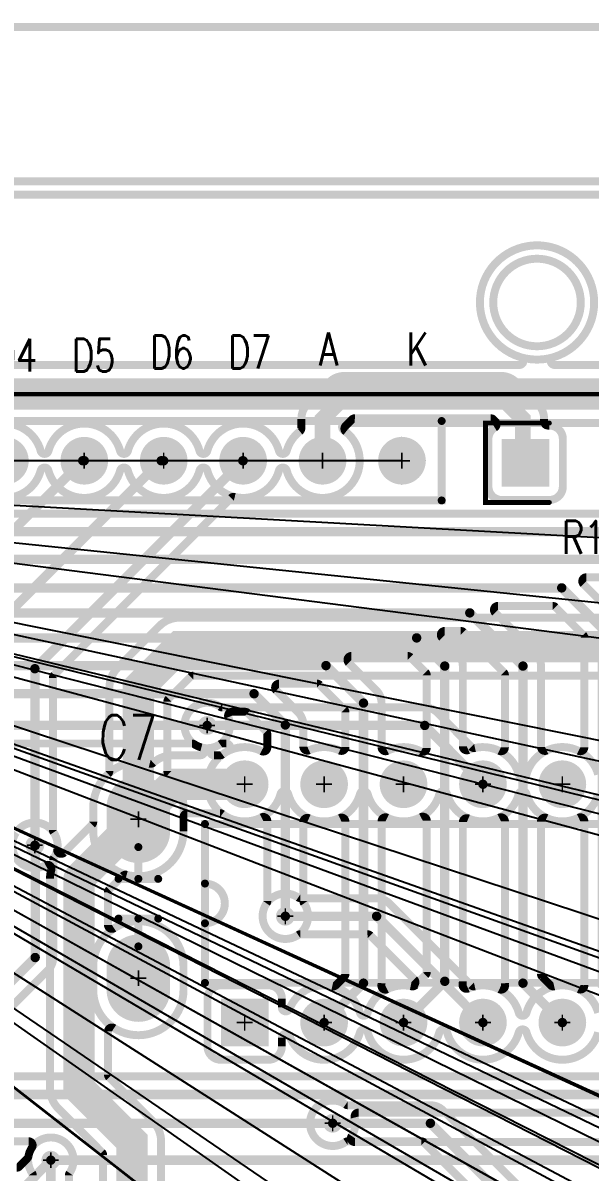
# Model space of a CAD drawing. Extents: x -6 to 155, y -5 to 91.
# Drawn here: x 59.31 to 77.44, y 54.29 to 91.06 of the extents above; entities that cross this region are included whole.
import ezdxf
from ezdxf.enums import TextEntityAlignment as Align

# ---------------------------------------------------------------- set-up
doc = ezdxf.new("R2010")
doc.units = 0
for name, pattern in [('SIG_32', [2, 1, 1]), ('SIG_33', [2, 1, 1]), ('SIG_34', [2, 1, 1]), ('SIG_35', [2, 1, 1]), ('SIG_36', [2, 1, 1]), ('SIG_37', [2, 1, 1]), ('SIG_38', [2, 1, 1]), ('SIG_39', [2, 1, 1]), ('SIG_40', [2, 1, 1]), ('SIG_46', [2, 1, 1]), ('SIG_47', [2, 1, 1]), ('SIG_48', [2, 1, 1]), ('SIG_53', [2, 1, 1]), ('SIG_55', [2, 1, 1]), ('SIG_56', [2, 1, 1]), ('SIG_57', [2, 1, 1]), ('SIG_58', [2, 1, 1])]:
    doc.linetypes.add(name, pattern=pattern)
for name, color, linetype in [('2D_LINE_02', 4, 'CONTINUOUS'), ('2D_LINE_26', 3, 'CONTINUOUS'), ('2D_LINE_27', 6, 'CONTINUOUS'), ('BOARD_CUTOUT_00', 254, 'CONTINUOUS'), ('BOARD_OUTLINE_00', 254, 'CONTINUOUS'), ('DRIL_PLTE_THRU_01', 56, 'CONTINUOUS'), ('DRIL_PLTE_THRU_02', 136, 'CONTINUOUS'), ('DRIL_SYMBOL', 254, 'CONTINUOUS'), ('LINK_00', 6, 'CONTINUOUS'), ('PADS_BOT', 4, 'CONTINUOUS'), ('PADS_INNER', 2, 'CONTINUOUS'), ('PADS_TOP', 2, 'CONTINUOUS'), ('PART_NAME_01', 254, 'CONTINUOUS'), ('PART_TOP_2DLINE_00', 3, 'CONTINUOUS'), ('PART_TOP_2DLINE_01', 3, 'CONTINUOUS'), ('POUR_OUTLINE_01', 56, 'CONTINUOUS'), ('POUR_OUTLINE_02', 136, 'CONTINUOUS'), ('POUR_PADTHERM_02', 136, 'CONTINUOUS'), ('POUR_VOID_01', 56, 'CONTINUOUS'), ('POUR_VOID_02', 136, 'CONTINUOUS'), ('TEXT_26', 3, 'CONTINUOUS'), ('TRACE_01', 2, 'CONTINUOUS'), ('TRACE_02', 4, 'CONTINUOUS'), ('VIAPTS', 2, 'CONTINUOUS')]:
    doc.layers.add(name, color=color, linetype=linetype)
doc.styles.add('W0$2', font='simplex', dxfattribs={"width": 0.75})
doc.styles.add('W0$2032', font='simplex', dxfattribs={"width": 0.75})

# ---------------------------------------------------------------- blocks, each defined once
blk = doc.blocks.new('BOARD_16')
at = {"layer": 'BOARD_CUTOUT_00', "const_width": 0.254}
blk.add_lwpolyline([(154.35, -58.475, 1), (151.55, -58.475, 1)], format="xyb", close=True, dxfattribs=at)
at = {"layer": 'BOARD_OUTLINE_00', "const_width": 0.254}
blk.add_lwpolyline([(77.2, -62.6), (87.2, -62.6), (87.2, -54.6), (201.2, -54.6), (201.2, -64.6), (210.2, -64.6), (210.2, -132.26), (201.2, -132.26), (201.2, -140.6), (87.2, -140.6), (87.2, -132.6), (77.2, -132.6)], close=True, dxfattribs=at)
blk = doc.blocks.new('DRAWING_17')
at = {"layer": '2D_LINE_02', "const_width": 0.1}
blk.add_lwpolyline([(0.545, 0), (78.475, 0), (78.475, -36.475), (0.545, -36.475)], close=True, dxfattribs=at)
at = {"layer": 'TEXT_26', "style": 'W0$2', "width": 0.75}
for s, p in [('D6', (35.35, 1.325)), ('D7', (37.85, 1.325)), ('A', (40.75, 1.425)), ('K', (43.55, 1.425)), ('D4', (30.35, 1.225)), ('D5', (32.85, 1.225))]:
    blk.add_text(s, height=1.05, dxfattribs=at).set_placement(p, align=Align.MIDDLE_LEFT)
blk = doc.blocks.new('DRAWING_39')
at = {"layer": '2D_LINE_26', "const_width": 0.1}
blk.add_lwpolyline([(-2, 0), (78.475, 0), (78.475, -36.475), (-2, -36.475)], close=True, dxfattribs=at)
blk = doc.blocks.new('DRAWING_40')
at = {"layer": '2D_LINE_27', "const_width": 0.254}
blk.add_lwpolyline([(6.5, -3.5), (151.5, -3.5), (151.5, -99.5), (6.5, -99.5)], close=True, dxfattribs=at)
blk = doc.blocks.new('POUR_OUTLINE_156')
at = {"layer": 'POUR_OUTLINE_02', "const_width": 0.254}
blk.add_lwpolyline([(106.758, 64.673), (92.841, 64.673, 0.734757), (92.768, 64.442, -1.428583), (90.943, 63.153, 0.764635), (90.697, 63.153, -0.403154), (89.282, 62.307, 0.258724), (89.164, 62.273), (83.504, 56.613, 0.198912), (83.467, 56.523), (83.467, 51.653, 0.151577), (83.489, 51.582, -0.196571), (83.606, 51.044, 0.733277), (83.821, 50.932), (84.72, 51.831, 0.198912), (84.757, 51.921), (84.757, 52.381, -0.211779), (85.231, 53.45, 0.211779), (85.273, 53.545), (85.273, 56.2, -0.198912), (85.545, 56.855), (86.865, 58.175, -0.198912), (87.52, 58.447), (112.73, 58.447, 0.668179)], format="xyb", dxfattribs=at)
blk = doc.blocks.new('POUR_VOID_154')
at = {"layer": 'POUR_VOID_02', "const_width": 0.254}
for points in [[(100.203, 36.801), (95.338, 41.666, 0.198912), (95.248, 41.703), (92.898, 41.703, 0.151577), (92.827, 41.681, -1.899747), (92.827, 42.879, 0.151577), (92.898, 42.857), (95.54, 42.857, -0.198912), (95.948, 42.688), (102.022, 36.614, 0.257031)], [(100.907, 45.188, -0.764634), (98.613, 45.188, 0.764635), (98.367, 45.188, -0.764634), (96.073, 45.188, 0.764635), (95.827, 45.188, -0.764634), (93.533, 45.188, 0.764635), (93.287, 45.188, -0.721576), (91.034, 45.063, 0.827623), (90.789, 45.017), (90.789, 44.738, -0.414214), (90.362, 44.311), (88.838, 44.311, -0.414214), (88.411, 44.738), (88.411, 46.262, -0.414214), (88.838, 46.689), (90.362, 46.689, -0.414214), (90.789, 46.262), (90.789, 45.983, 0.827623), (91.034, 45.937, -0.721576), (93.287, 45.812, 0.764635), (93.533, 45.812, -0.393334), (94.909, 46.667, 0.740503), (95.023, 46.881), (93.618, 48.286, 0.198912), (93.528, 48.323), (91.383, 48.323, 0.151577), (91.312, 48.301, -1.899747), (91.312, 49.499, 0.151577), (91.383, 49.477), (93.82, 49.477, -0.198912), (94.228, 49.308), (96.842, 46.694, 0.257031), (96.959, 46.66, -0.401311), (98.367, 45.812, 0.764635), (98.613, 45.812, -0.764634), (100.907, 45.812, 0.764635)], [(100.907, 52.808, -0.764634), (98.613, 52.808, 0.764635), (98.367, 52.808, -0.764634), (96.073, 52.808, 0.764635), (95.827, 52.808, -0.764634), (93.533, 52.808, 0.764635), (93.287, 52.808, -0.764634), (90.993, 52.808, 0.764635), (90.747, 52.808, -1.541865), (89.066, 54.183, 0.790677), (89.009, 54.423), (88.883, 54.423, 0.151577), (88.812, 54.401, -1.899747), (88.812, 55.599, 0.151577), (88.883, 55.577), (95.36, 55.577, -0.200303), (95.77, 55.406), (96.848, 54.316, 0.25703), (96.966, 54.281, -0.39976), (98.367, 53.432, 0.764635), (98.613, 53.432, -0.764634), (100.907, 53.432, 0.764635)]]:
    blk.add_lwpolyline(points, format="xyb", dxfattribs=at)
blk = doc.blocks.new('POUR_VOID_126')
at = {"layer": 'POUR_VOID_02', "const_width": 0.254}
for points in [[(115.275, 56.593), (87.957, 56.593, 0.198912), (87.867, 56.556), (87.164, 55.853, 0.198912), (87.127, 55.763), (87.127, 53.545, 0.211779), (87.169, 53.45, -0.211779), (87.643, 52.381), (87.643, 51.619, -0.493238), (85.826, 50.225, 0.268029), (85.703, 50.192), (85.264, 49.753, 0.198912), (85.227, 49.663), (85.227, 48.624, 0.592608), (85.422, 48.517, -0.592608), (87.643, 47.301), (87.643, 46.539, -0.592608), (85.422, 45.323, 0.592608), (85.227, 45.216), (85.227, 43.837, 0.198912), (85.264, 43.747), (86.655, 42.355, -0.198912), (86.927, 41.7), (86.927, 39.917, 0.299832)], [(82.823, 35.02), (82.823, 40.617, 0.151577), (82.801, 40.688, -1.899747), (83.999, 40.688, 0.151577), (83.977, 40.617), (83.977, 34.712, 0.87534)], [(85.073, 35.718), (85.073, 41.263, 0.198912), (85.036, 41.353), (83.645, 42.745, -0.198912), (83.373, 43.4), (83.373, 50.1, -0.07683), (83.416, 50.38, 0.673857), (83.235, 50.53, -0.786925), (82.291, 51.582, 0.151577)], [(42.51, 62.527), (55.216, 62.527, 0.440394), (55.343, 62.665, -0.022142), (55.341, 62.703), (55.341, 64.227, -0.414214), (55.768, 64.654), (57.292, 64.654, -0.414214), (57.719, 64.227), (57.719, 63.948, 0.827623), (57.964, 63.902, -0.269027), (58.9, 64.642, 0.161887), (58.972, 64.678), (60.55, 66.255, -0.198912), (61.205, 66.527), (98.387, 66.527, 0.863477), (98.423, 66.776, -6.788107), (99.477, 66.776, 0.863477), (99.513, 66.527), (107.195, 66.527, -0.198912), (107.85, 66.255), (115.622, 58.484, 0.198912), (115.712, 58.447), (125.68, 58.447, -0.202402)]]:
    blk.add_lwpolyline(points, format="xyb", dxfattribs=at)
blk = doc.blocks.new('POUR_OUTLINE_98')
at = {"layer": 'POUR_OUTLINE_02', "const_width": 0.254}
blk.add_lwpolyline([(146.646, 71.973), (33.754, 71.973, 0.414214), (33.627, 71.846), (33.627, 64.4, -0.414214), (33.2, 63.973), (23.754, 63.973, 0.414214), (23.627, 63.846), (23.627, -5.046, 0.414214), (23.754, -5.173), (33.2, -5.173, -0.414214), (33.627, -5.6), (33.627, -13.046, 0.414214), (33.754, -13.173), (146.646, -13.173, 0.414214)], format="xyb", dxfattribs=at)
for name in ['POUR_VOID_126', 'POUR_VOID_154']:
    blk.add_blockref(name, (0, 0))
blk = doc.blocks.new('POUR_PADTHERM_205')
at = {"layer": 'POUR_PADTHERM_02'}
for points in [[(94.63, 64.227), (94.63, 64.227, 1), (94.63, 64.227), (94.63, 64.227, 1), (94.63, 64.227)], [(93.868, 63.465), (93.868, 63.465, 1), (93.868, 63.465), (93.868, 63.465, 1), (93.868, 63.465)], [(95.392, 63.465), (95.392, 63.465, 1), (95.392, 63.465), (95.392, 63.465, 1), (95.392, 63.465)], [(94.63, 62.703), (94.63, 62.703, 1), (94.63, 62.703), (94.63, 62.703, 1), (94.63, 62.703)]]:
    blk.add_lwpolyline(points, format="xyb", dxfattribs=at)
blk = doc.blocks.new('POUR_HEADER_0')
for name in ['POUR_OUTLINE_98', 'POUR_OUTLINE_156', 'POUR_PADTHERM_205']:
    blk.add_blockref(name, (-33.2, -64.3))
blk = doc.blocks.new('POUR_VOID_57')
at = {"layer": 'POUR_VOID_01', "const_width": 0.254}
blk.add_lwpolyline([(66.185, 61.777), (104.2, 61.777, -0.198912)], format="xyb", dxfattribs=at)
blk = doc.blocks.new('POUR_VOID_39')
at = {"layer": 'POUR_VOID_01', "const_width": 0.254}
blk.add_lwpolyline([(97.123, 68.525, 1), (100.777, 68.525, 1)], format="xyb", close=True, dxfattribs=at)
blk = doc.blocks.new('POUR_VOID_38')
at = {"layer": 'POUR_VOID_01', "const_width": 0.254}
blk.add_lwpolyline([(80.783, 63.777, -0.764634), (83.077, 63.777, 0.764635), (83.323, 63.777, -0.764634), (85.617, 63.777, 0.764635), (85.863, 63.777, -0.764634), (88.157, 63.777, 0.764635), (88.403, 63.777, -0.764634), (90.697, 63.777, 0.764635), (90.943, 63.777, -0.163522), (91.364, 64.406, 0.232441), (91.413, 64.507), (91.413, 64.8, -0.198912), (91.611, 65.279), (92.311, 65.979, -0.198912), (92.79, 66.177), (97.8, 66.177, -0.198912), (98.279, 65.979), (98.979, 65.279, -0.198912), (99.177, 64.8), (99.177, 64.716, 0.414214), (99.304, 64.589), (99.347, 64.589, -0.414214), (99.775, 64.162), (99.775, 62.638, -0.414214), (99.347, 62.211), (97.823, 62.211, -0.414214), (97.396, 62.638), (97.396, 64.162, -0.259044), (97.598, 64.524, 0.482835), (97.62, 64.722), (97.557, 64.786, 0.198912), (97.467, 64.823), (93.123, 64.823, 0.198912), (93.033, 64.786), (92.826, 64.579, 0.445784), (92.837, 64.39, -1.375265), (90.943, 63.153, 0.764635), (90.697, 63.153, -0.764634), (88.403, 63.153, 0.764635), (88.157, 63.153, -0.764634), (85.863, 63.153, 0.764635), (85.617, 63.153, -0.764634), (83.323, 63.153, 0.764635), (83.077, 63.153, -0.764634), (80.783, 63.153, 0.764635)], format="xyb", dxfattribs=at)
blk = doc.blocks.new('POUR_OUTLINE_22')
at = {"layer": 'POUR_OUTLINE_01', "const_width": 0.254}
blk.add_lwpolyline([(146.646, 71.973), (33.754, 71.973, 0.414214), (33.627, 71.846), (33.627, 64.4, -0.414214), (33.2, 63.973), (23.754, 63.973, 0.414214), (23.627, 63.846), (23.627, -5.046, 0.414214), (23.754, -5.173), (33.2, -5.173, -0.414214), (33.627, -5.6), (33.627, -13.046, 0.414214), (33.754, -13.173), (146.646, -13.173, 0.414214)], format="xyb", dxfattribs=at)
for name in ['POUR_VOID_39', 'POUR_VOID_38', 'POUR_VOID_57']:
    blk.add_blockref(name, (0, 0))
blk = doc.blocks.new('POUR_VOID_65')
at = {"layer": 'POUR_VOID_01', "const_width": 0.254}
blk.add_lwpolyline([(87.643, 47.301), (87.643, 46.539, -1), (84.757, 46.539), (84.757, 47.301, -1)], format="xyb", close=True, dxfattribs=at)
blk = doc.blocks.new('POUR_OUTLINE_64')
at = {"layer": 'POUR_OUTLINE_01', "const_width": 0.254}
for points in [[(100.907, 45.188, -0.764634), (98.613, 45.188, 0.764635), (98.367, 45.188, -0.764634), (96.073, 45.188, 0.764635), (95.827, 45.188, -0.764634), (93.533, 45.188, 0.764635), (93.287, 45.188, -0.721576), (91.034, 45.063, 0.827623), (90.789, 45.017), (90.789, 44.738, -0.414214), (90.362, 44.311), (88.838, 44.311, -0.414214), (88.411, 44.738), (88.411, 46.262, -0.414214), (88.838, 46.689), (90.362, 46.689, -0.414214), (90.789, 46.262), (90.789, 45.983, 0.827623), (91.034, 45.937, -0.369449), (92.401, 46.66, 0.257031), (92.518, 46.694), (92.786, 46.962, 0.198912), (92.823, 47.052), (92.823, 51.927, 0.548572), (92.642, 52.042, -0.217242), (91.656, 52.034, 0.543152), (91.477, 51.918), (91.477, 49.383, 0.151577), (91.499, 49.312, -1.899747), (90.301, 49.312, 0.151577), (90.323, 49.383), (90.323, 51.947, 0.559619), (90.138, 52.06, -0.285383), (88.888, 52.168, 0.161887), (88.812, 52.193), (87.77, 52.193, 0.414214), (87.643, 52.066), (87.643, 51.619, -1), (84.757, 51.619), (84.757, 52.381, -0.490295), (86.561, 53.778, 0.252316), (86.678, 53.807, -0.186109), (87.3, 54.047), (88.183, 54.047, 0.879177), (88.215, 54.297, -0.08644), (87.988, 54.401, 0.151577), (87.917, 54.423), (75.709, 54.423, 0.829923)], [(82.323, 51.625, -0.953283), (83.498, 50.771, 0.146209), (83.477, 50.701), (83.477, 47.58, -0.198912), (83.308, 47.172), (80.808, 44.672, -0.198912)], [(82.303, 40.857, 0.202122), (82.394, 40.895), (82.649, 41.157, 0.151579), (82.684, 41.224, -0.10536), (82.796, 41.505, 0.600113), (82.691, 41.703), (82.103, 41.703, 0.151577)], [(81.468, 43.777), (105.617, 43.777, 0.151577)], [(105.617, 42.623), (93.241, 42.623, 0.49125), (93.118, 42.464, -0.214949), (93.019, 41.875, 0.600113), (93.124, 41.677), (108.868, 41.677, 0.198912)]]:
    blk.add_lwpolyline(points, format="xyb", dxfattribs=at)
blk.add_blockref('POUR_VOID_65', (0, 0))
blk = doc.blocks.new('POUR_OUTLINE_67')
at = {"layer": 'POUR_OUTLINE_01', "const_width": 0.254}
blk.add_lwpolyline([(95.423, 47.112), (95.423, 51.957, 0.565253), (95.237, 52.069, -0.23946), (94.16, 52.051, 0.55406), (93.977, 51.937), (93.977, 46.76, -0.028089), (93.973, 46.695, 0.592618), (94.156, 46.567, -0.171069), (94.941, 46.66, 0.257031), (95.058, 46.694), (95.386, 47.022, 0.198912)], format="xyb", close=True, dxfattribs=at)
blk = doc.blocks.new('POUR_OUTLINE_68')
at = {"layer": 'POUR_OUTLINE_01', "const_width": 0.254}
blk.add_lwpolyline([(95.423, 54.283), (95.423, 56.608, 0.198912), (95.386, 56.698), (94.898, 57.186, 0.198912), (94.808, 57.223), (93.015, 57.223, 0.668179), (92.925, 57.006), (93.808, 56.123, -0.198912), (93.977, 55.715), (93.977, 54.303, 0.55406), (94.16, 54.189, -0.23946), (95.237, 54.171, 0.565253)], format="xyb", close=True, dxfattribs=at)
blk = doc.blocks.new('POUR_OUTLINE_69')
at = {"layer": 'POUR_OUTLINE_01', "const_width": 0.254}
blk.add_lwpolyline([(92.823, 54.313), (92.823, 55.423, 0.198912), (92.786, 55.513), (91.998, 56.301, 0.198912), (91.908, 56.338), (90.7, 56.338, 0.668179), (90.61, 56.121), (91.308, 55.423, -0.198912), (91.477, 55.015), (91.477, 54.322, 0.543152), (91.656, 54.206, -0.217242), (92.642, 54.198, 0.548572)], format="xyb", close=True, dxfattribs=at)
blk = doc.blocks.new('POUR_OUTLINE_70')
at = {"layer": 'POUR_OUTLINE_01', "const_width": 0.254}
blk.add_lwpolyline([(90.323, 54.293), (90.323, 54.723, 0.198912), (90.286, 54.813), (89.698, 55.401, 0.198912), (89.608, 55.438), (89.195, 55.438, 0.52811), (89.077, 55.265, -0.448583), (88.585, 54.297, 0.879177), (88.617, 54.047), (88.812, 54.047, 0.161887), (88.888, 54.072, -0.285383), (90.138, 54.18, 0.559619)], format="xyb", close=True, dxfattribs=at)
blk = doc.blocks.new('POUR_OUTLINE_84')
at = {"layer": 'POUR_OUTLINE_01', "const_width": 0.254}
blk.add_lwpolyline([(97.744, 46.567, 0.592618), (97.927, 46.695, -0.028089), (97.923, 46.76), (97.923, 51.937, 0.55406), (97.74, 52.051, -0.217308), (96.754, 52.026, 0.537795), (96.577, 51.909), (96.577, 46.82, -0.040441), (96.569, 46.727, 0.59366), (96.746, 46.59, -0.220281)], format="xyb", close=True, dxfattribs=at)
blk = doc.blocks.new('POUR_OUTLINE_85')
at = {"layer": 'POUR_OUTLINE_01', "const_width": 0.254}
blk.add_lwpolyline([(97.923, 54.303), (97.923, 56.608, 0.198912), (97.886, 56.698), (96.598, 57.986, 0.198912), (96.508, 58.023), (96, 58.023, 0.668179), (95.91, 57.806), (96.408, 57.308, -0.198912), (96.577, 56.9), (96.577, 54.331, 0.537795), (96.754, 54.214, -0.217308), (97.74, 54.189, 0.55406)], format="xyb", close=True, dxfattribs=at)
blk = doc.blocks.new('POUR_OUTLINE_86')
at = {"layer": 'POUR_OUTLINE_01', "const_width": 0.254}
blk.add_lwpolyline([(100.281, 46.569, 0.561958), (100.463, 46.686, -0.005981), (100.463, 46.7), (100.463, 51.937, 0.55406), (100.28, 52.051, -0.226038), (99.258, 52.042, 0.548572), (99.077, 51.927), (99.077, 47.052, 0.198912), (99.114, 46.962), (99.382, 46.694, 0.257031), (99.499, 46.66, -0.170147)], format="xyb", close=True, dxfattribs=at)
blk = doc.blocks.new('POUR_OUTLINE_87')
at = {"layer": 'POUR_OUTLINE_01', "const_width": 0.254}
blk.add_lwpolyline([(100.463, 54.303), (100.463, 57.808, 0.198912), (100.426, 57.898), (99.538, 58.786, 0.198912), (99.448, 58.823), (97.7, 58.823, 0.668179), (97.61, 58.606), (98.908, 57.308, -0.198912), (99.077, 56.9), (99.077, 54.313, 0.548572), (99.258, 54.198, -0.226038), (100.28, 54.189, 0.55406)], format="xyb", close=True, dxfattribs=at)
blk = doc.blocks.new('POUR_OUTLINE_89')
at = {"layer": 'POUR_OUTLINE_01', "const_width": 0.254}
blk.add_lwpolyline([(103.023, 54.293), (103.023, 58.623, 0.198912), (102.986, 58.713), (101.998, 59.701, 0.198912), (101.908, 59.738), (100.525, 59.738, 0.668179), (100.435, 59.521), (101.448, 58.508, -0.198912), (101.617, 58.1), (101.617, 54.313, 0.548572), (101.798, 54.198, -0.230502), (102.838, 54.18, 0.559619)], format="xyb", close=True, dxfattribs=at)
blk = doc.blocks.new('POUR_OUTLINE_4')
at = {"layer": 'POUR_OUTLINE_01', "const_width": 0.254}
blk.add_lwpolyline([(90.323, 54.293), (90.323, 54.723, 0.198912), (90.286, 54.813), (89.698, 55.401, 0.198912), (89.608, 55.438), (89.195, 55.438, 0.52811), (89.077, 55.265, -0.448583), (88.585, 54.297, 0.879177), (88.617, 54.047), (88.812, 54.047, 0.161887), (88.888, 54.072, -0.285383), (90.138, 54.18, 0.559619)], format="xyb", close=True, dxfattribs=at)
blk = doc.blocks.new('POUR_VOID_3')
at = {"layer": 'POUR_VOID_01', "const_width": 0.254}
blk.add_lwpolyline([(87.643, 47.301), (87.643, 46.539, -1), (84.757, 46.539), (84.757, 47.301, -1)], format="xyb", close=True, dxfattribs=at)
blk = doc.blocks.new('POUR_OUTLINE_2')
at = {"layer": 'POUR_OUTLINE_01', "const_width": 0.254}
for points in [[(100.907, 45.188, -0.764634), (98.613, 45.188, 0.764635), (98.367, 45.188, -0.764634), (96.073, 45.188, 0.764635), (95.827, 45.188, -0.764634), (93.533, 45.188, 0.764635), (93.287, 45.188, -0.721576), (91.034, 45.063, 0.827623), (90.789, 45.017), (90.789, 44.738, -0.414214), (90.362, 44.311), (88.838, 44.311, -0.414214), (88.411, 44.738), (88.411, 46.262, -0.414214), (88.838, 46.689), (90.362, 46.689, -0.414214), (90.789, 46.262), (90.789, 45.983, 0.827623), (91.034, 45.937, -0.369449), (92.401, 46.66, 0.257031), (92.518, 46.694), (92.786, 46.962, 0.198912), (92.823, 47.052), (92.823, 51.927, 0.548572), (92.642, 52.042, -0.217242), (91.656, 52.034, 0.543152), (91.477, 51.918), (91.477, 49.383, 0.151577), (91.499, 49.312, -1.899747), (90.301, 49.312, 0.151577), (90.323, 49.383), (90.323, 51.947, 0.559619), (90.138, 52.06, -0.285383), (88.888, 52.168, 0.161887), (88.812, 52.193), (87.77, 52.193, 0.414214), (87.643, 52.066), (87.643, 51.619, -1), (84.757, 51.619), (84.757, 52.381, -0.490295), (86.561, 53.778, 0.252316), (86.678, 53.807, -0.186109), (87.3, 54.047), (88.183, 54.047, 0.879177), (88.215, 54.297, -0.08644), (87.988, 54.401, 0.151577), (87.917, 54.423), (75.709, 54.423, 0.829923)], [(82.323, 51.625, -0.953283), (83.498, 50.771, 0.146209), (83.477, 50.701), (83.477, 47.58, -0.198912), (83.308, 47.172), (80.808, 44.672, -0.198912)], [(82.303, 40.857, 0.202122), (82.394, 40.895), (82.649, 41.157, 0.151579), (82.684, 41.224, -0.10536), (82.796, 41.505, 0.600113), (82.691, 41.703), (82.103, 41.703, 0.151577)], [(81.468, 43.777), (105.617, 43.777, 0.151577)], [(105.617, 42.623), (93.241, 42.623, 0.49125), (93.118, 42.464, -0.214949), (93.019, 41.875, 0.600113), (93.124, 41.677), (108.868, 41.677, 0.198912)]]:
    blk.add_lwpolyline(points, format="xyb", dxfattribs=at)
blk.add_blockref('POUR_VOID_3', (0, 0))
blk = doc.blocks.new('POUR_HEADER_1')
for name in ['POUR_OUTLINE_22', 'POUR_OUTLINE_89', 'POUR_OUTLINE_87', 'POUR_OUTLINE_85', 'POUR_OUTLINE_68', 'POUR_OUTLINE_69', 'POUR_OUTLINE_70', 'POUR_OUTLINE_4', 'POUR_OUTLINE_64', 'POUR_OUTLINE_2', 'POUR_OUTLINE_67', 'POUR_OUTLINE_84', 'POUR_OUTLINE_86']:
    blk.add_blockref(name, (-32.3, -65.7))
blk = doc.blocks.new('SMOOTH_0$254')
at = {"const_width": 0.127}
blk.add_lwpolyline([(-0.0635, 0, 1), (0.0635, 0, 1)], format="xyb", close=True, dxfattribs=at)
blk = doc.blocks.new('PART_BODY_TOP_19')
at = {"layer": 'PART_TOP_2DLINE_00', "const_width": 0.254}
blk.add_lwpolyline([(-1.27, 1.27), (39.37, 1.27), (39.37, -1.27), (-1.27, -1.27)], close=True, dxfattribs=at)
at = {"layer": 'PART_TOP_2DLINE_00'}
for p in [(-1.27, 1.27), (39.37, 1.27), (-1.27, -1.27), (39.37, -1.27)]:
    blk.add_blockref('SMOOTH_0$254', p, dxfattribs=at)
blk = doc.blocks.new('DRIL_SYMBOL_0$889')
at = {"layer": 'DRIL_SYMBOL', "const_width": 0.0508}
for points in [[(-0.254, 0), (0.254, 0)], [(0, -0.254), (0, 0.254)]]:
    blk.add_lwpolyline(points, dxfattribs=at)
blk = doc.blocks.new('DRIL_HOLE_0$889')
at = {"const_width": 0.4445}
blk.add_lwpolyline([(-0.22225, 0, 1), (0.22225, 0, 1)], format="xyb", close=True, dxfattribs=at)
blk.add_blockref('DRIL_SYMBOL_0$889', (0, 0))
blk = doc.blocks.new('PAD_1')
at = {"const_width": 0.762}
blk.add_lwpolyline([(0, -0.381, 1), (0, 0.381, 1)], format="xyb", close=True, dxfattribs=at)
blk = doc.blocks.new('PAD_2')
at = {"const_width": 1.524}
blk.add_lwpolyline([(-0.762, 0), (0.762, 0)], dxfattribs=at)
blk = doc.blocks.new('STK_TOP_14')
at = {"layer": 'DRIL_PLTE_THRU_01'}
blk.add_blockref('DRIL_HOLE_0$889', (0, 0), dxfattribs=at)
at = {"layer": 'DRIL_PLTE_THRU_02'}
blk.add_blockref('DRIL_HOLE_0$889', (0, 0), dxfattribs=at)
at = {"layer": 'PADS_BOT'}
blk.add_blockref('PAD_2', (0, 0), dxfattribs=at)
at = {"layer": 'PADS_INNER'}
blk.add_blockref('PAD_1', (0, 0), dxfattribs=at)
at = {"layer": 'PADS_TOP'}
blk.add_blockref('PAD_2', (0, 0), dxfattribs=at)
blk = doc.blocks.new('STK_TOP_13')
at = {"layer": 'DRIL_PLTE_THRU_01'}
blk.add_blockref('DRIL_HOLE_0$889', (0, 0), dxfattribs=at)
at = {"layer": 'DRIL_PLTE_THRU_02'}
blk.add_blockref('DRIL_HOLE_0$889', (0, 0), dxfattribs=at)
at = {"layer": 'PADS_BOT'}
blk.add_blockref('PAD_1', (0, 0), dxfattribs=at)
at = {"layer": 'PADS_INNER'}
blk.add_blockref('PAD_1', (0, 0), dxfattribs=at)
at = {"layer": 'PADS_TOP'}
blk.add_blockref('PAD_1', (0, 0), dxfattribs=at)
blk = doc.blocks.new('SYM_TOP_4')
for name, p in [('PART_BODY_TOP_19', (0, 0)), ('STK_TOP_14', (0, 0)), ('STK_TOP_13', (2.54, 0)), ('STK_TOP_13', (5.08, 0)), ('STK_TOP_13', (7.62, 0)), ('STK_TOP_13', (10.16, 0)), ('STK_TOP_13', (12.7, 0)), ('STK_TOP_13', (15.24, 0)), ('STK_TOP_13', (17.78, 0)), ('STK_TOP_13', (20.32, 0)), ('STK_TOP_13', (22.86, 0)), ('STK_TOP_13', (25.4, 0)), ('STK_TOP_13', (27.94, 0)), ('STK_TOP_13', (30.48, 0)), ('STK_TOP_13', (33.02, 0)), ('STK_TOP_13', (35.56, 0)), ('STK_TOP_13', (38.1, 0))]:
    blk.add_blockref(name, p)
blk = doc.blocks.new('PART_TOP_1')
blk.add_blockref('SYM_TOP_4', (0, 0))
blk = doc.blocks.new('PART_BODY_TOP_43')
at = {"layer": 'PART_TOP_2DLINE_00', "const_width": 0.254}
blk.add_lwpolyline([(-1.27, 1.27), (19.05, 1.27), (19.05, 6.35), (-1.27, 6.35)], close=True, dxfattribs=at)
at = {"layer": 'PART_TOP_2DLINE_01', "const_width": 0.254}
blk.add_lwpolyline([(-1.27, 4.445), (-1.27, 4.445, -1), (-1.27, 3.175), (-1.27, 3.175)], format="xyb", dxfattribs=at)
at = {"layer": 'PART_TOP_2DLINE_00'}
for p in [(-1.27, 6.35), (19.05, 6.35), (-1.27, 1.27), (19.05, 1.27)]:
    blk.add_blockref('SMOOTH_0$254', p, dxfattribs=at)
at = {"layer": 'PART_TOP_2DLINE_01'}
for p in [(-1.27, 4.445), (-1.27, 4.445), (-1.27, 3.175), (-1.27, 3.175)]:
    blk.add_blockref('SMOOTH_0$254', p, dxfattribs=at)
blk = doc.blocks.new('SYM_TOP_25')
for name, p in [('STK_TOP_13', (0, 7.62)), ('STK_TOP_13', (2.54, 7.62)), ('STK_TOP_13', (5.08, 7.62)), ('STK_TOP_13', (7.62, 7.62)), ('STK_TOP_13', (10.16, 7.62)), ('STK_TOP_13', (12.7, 7.62)), ('STK_TOP_13', (15.24, 7.62)), ('STK_TOP_13', (17.78, 7.62)), ('PART_BODY_TOP_43', (0, 0)), ('STK_TOP_14', (0, 0)), ('STK_TOP_13', (2.54, 0)), ('STK_TOP_13', (5.08, 0)), ('STK_TOP_13', (7.62, 0)), ('STK_TOP_13', (10.16, 0)), ('STK_TOP_13', (12.7, 0)), ('STK_TOP_13', (15.24, 0)), ('STK_TOP_13', (17.78, 0))]:
    blk.add_blockref(name, p)
blk = doc.blocks.new('PART_TOP_27')
blk.add_blockref('SYM_TOP_25', (0, 0))
blk = doc.blocks.new('PART_BODY_TOP_33')
at = {"layer": 'PART_TOP_2DLINE_00', "const_width": 0.254}
for points in [[(1.905, 0.635), (1.905, -0.635)], [(3.175, 0.635), (3.175, -0.635)], [(0.889, 0), (1.905, 0)], [(3.175, 0), (4.064, 0)]]:
    blk.add_lwpolyline(points, dxfattribs=at)
at = {"layer": 'PART_TOP_2DLINE_00'}
for p in [(1.905, 0.635), (3.175, 0.635), (0.889, 0), (1.905, 0), (3.175, 0), (4.064, 0), (1.905, -0.635), (3.175, -0.635)]:
    blk.add_blockref('SMOOTH_0$254', p, dxfattribs=at)
blk = doc.blocks.new('DRIL_SYMBOL_1$0668')
at = {"layer": 'DRIL_SYMBOL', "const_width": 0.0508}
for points in [[(-0.254, 0), (0.254, 0)], [(0, -0.254), (0, 0.254)]]:
    blk.add_lwpolyline(points, dxfattribs=at)
blk = doc.blocks.new('DRIL_HOLE_1$0668')
at = {"const_width": 0.5334}
blk.add_lwpolyline([(-0.2667, 0, 1), (0.2667, 0, 1)], format="xyb", close=True, dxfattribs=at)
blk.add_blockref('DRIL_SYMBOL_1$0668', (0, 0))
blk = doc.blocks.new('PAD_12')
at = {"const_width": 1.016}
blk.add_lwpolyline([(-0.381, -0.508), (0.381, -0.508, 1), (0.381, 0.508), (-0.381, 0.508, 1)], format="xyb", close=True, dxfattribs=at)
blk = doc.blocks.new('STK_TOP_45')
at = {"layer": 'DRIL_PLTE_THRU_01'}
blk.add_blockref('DRIL_HOLE_1$0668', (0, 0), dxfattribs=at)
at = {"layer": 'DRIL_PLTE_THRU_02'}
blk.add_blockref('DRIL_HOLE_1$0668', (0, 0), dxfattribs=at)
at = {"layer": 'PADS_BOT'}
blk.add_blockref('PAD_12', (0, 0), dxfattribs=at)
at = {"layer": 'PADS_INNER'}
blk.add_blockref('PAD_1', (0, 0), dxfattribs=at)
at = {"layer": 'PADS_TOP'}
blk.add_blockref('PAD_12', (0, 0), dxfattribs=at)
blk = doc.blocks.new('SYM_TOP_18')
for name, p in [('STK_TOP_45', (0, 0)), ('PART_BODY_TOP_33', (0, 0)), ('STK_TOP_45', (5.08, 0))]:
    blk.add_blockref(name, p)
blk = doc.blocks.new('PART_TOP_33')
blk.add_blockref('SYM_TOP_18', (0, 0))
at = {"layer": 'PART_NAME_01', "style": 'W0$2032', "width": 0.75}
blk.add_text('C7', height=1.4224, rotation=89.9, dxfattribs=at).set_placement((-1.905, -1.27))
blk = doc.blocks.new('SMOOTH_0$1524')
at = {"const_width": 0.0762}
blk.add_lwpolyline([(-0.0381, 0, 1), (0.0381, 0, 1)], format="xyb", close=True, dxfattribs=at)
blk = doc.blocks.new('PART_BODY_TOP_26')
at = {"layer": 'PART_TOP_2DLINE_00', "const_width": 0.1524}
for points in [[(-0.9525, 1.27), (-2.9972, 1.27), (-2.9972, -1.27), (-0.9525, -1.27)], [(0.9525, 1.27), (2.9972, 1.27), (2.9972, -1.27), (0.9525, -1.27)]]:
    blk.add_lwpolyline(points, dxfattribs=at)
at = {"layer": 'PART_TOP_2DLINE_00'}
for p in [(-2.9972, 1.27), (-0.9525, 1.27), (0.9525, 1.27), (2.9972, 1.27), (-2.9972, -1.27), (-0.9525, -1.27), (0.9525, -1.27), (2.9972, -1.27)]:
    blk.add_blockref('SMOOTH_0$1524', p, dxfattribs=at)
blk = doc.blocks.new('DRIL_HOLE_0')
blk.add_lwpolyline([(0, 0, 1), (0, 0, 1)], format="xyb", close=True)
blk = doc.blocks.new('PAD_5')
blk.add_lwpolyline([(0, 0, 1), (0, 0, 1)], format="xyb", close=True)
blk = doc.blocks.new('STK_TOP_23')
at = {"layer": 'DRIL_PLTE_THRU_01'}
blk.add_blockref('DRIL_HOLE_0', (0, 0), dxfattribs=at)
at = {"layer": 'DRIL_PLTE_THRU_02'}
blk.add_blockref('DRIL_HOLE_0', (0, 0), dxfattribs=at)
at = {"layer": 'PADS_BOT'}
blk.add_blockref('PAD_5', (0, 0), dxfattribs=at)
at = {"layer": 'PADS_INNER'}
blk.add_blockref('PAD_5', (0, 0), dxfattribs=at)
at = {"layer": 'PADS_TOP'}
blk.add_blockref('PAD_2', (0, 0), dxfattribs=at)
blk = doc.blocks.new('SYM_TOP_11')
for name, p in [('PART_BODY_TOP_26', (0, 0)), ('STK_TOP_23', (-1.7145, 0)), ('STK_TOP_23', (1.7145, 0))]:
    blk.add_blockref(name, p)
blk = doc.blocks.new('PART_TOP_45')
blk.add_blockref('SYM_TOP_11', (0, 0))
at = {"layer": 'PART_NAME_01', "style": 'W0$2', "width": 0.75}
blk.add_text('R11', height=1.05, rotation=180, dxfattribs=at).set_placement((0.55, 2.91))
blk = doc.blocks.new('SMOOTH_0$3')
at = {"const_width": 0.15}
blk.add_lwpolyline([(-0.075, 0, 1), (0.075, 0, 1)], format="xyb", close=True, dxfattribs=at)
blk = doc.blocks.new('TRACE_198')
at = {"layer": 'TRACE_01', "linetype": 'SIG_33', "const_width": 0.3}
blk.add_lwpolyline([(60.2, 54.7), (85.96, 54.7), (87.56, 56.3), (87.56, 60.8)], dxfattribs=at)
at = {"layer": 'TRACE_01'}
blk.add_blockref('SMOOTH_0$3', (60.2, 54.7), dxfattribs=at)
blk = doc.blocks.new('TRACE_130')
at = {"layer": 'TRACE_01', "linetype": 'SIG_37', "const_width": 0.3}
blk.add_lwpolyline([(71.48, 59.1), (72.8, 60.42)], dxfattribs=at)
at = {"layer": 'TRACE_01'}
for p in [(72.8, 60.42), (71.48, 59.1)]:
    blk.add_blockref('SMOOTH_0$3', p, dxfattribs=at)
blk = doc.blocks.new('TRACE_128')
at = {"layer": 'TRACE_01', "linetype": 'SIG_37', "const_width": 0.3}
blk.add_lwpolyline([(44.685, 63.68), (44.685, 70.9), (45.185, 71.4), (71.9, 71.4), (72.8, 70.5), (72.8, 60.42)], dxfattribs=at)
at = {"layer": 'TRACE_01'}
for p in [(71.9, 71.4), (72.8, 70.5), (72.8, 60.42)]:
    blk.add_blockref('SMOOTH_0$3', p, dxfattribs=at)
blk = doc.blocks.new('TRACE_138')
at = {"layer": 'TRACE_01', "linetype": 'SIG_38', "const_width": 0.3}
blk.add_lwpolyline([(68.94, 59.1), (70.2, 60.36), (70.2, 69.315)], dxfattribs=at)
at = {"layer": 'TRACE_01'}
for p in [(70.2, 69.315), (70.2, 60.36), (68.94, 59.1)]:
    blk.add_blockref('SMOOTH_0$3', p, dxfattribs=at)
blk = doc.blocks.new('TRACE_136')
at = {"layer": 'TRACE_01', "linetype": 'SIG_38', "const_width": 0.3}
blk.add_lwpolyline([(45.485, 63.68), (45.485, 69.9), (46.1, 70.515), (69, 70.515), (70.2, 69.315)], dxfattribs=at)
at = {"layer": 'TRACE_01'}
for p in [(69, 70.515), (70.2, 69.315)]:
    blk.add_blockref('SMOOTH_0$3', p, dxfattribs=at)
blk = doc.blocks.new('TRACE_164')
at = {"layer": 'TRACE_01', "linetype": 'SIG_48', "const_width": 0.3}
blk.add_lwpolyline([(59.69, 64.77), (59.7, 64.76), (59.7, 61.18)], dxfattribs=at)
at = {"layer": 'TRACE_01'}
for p in [(59.69, 64.77), (59.7, 64.76), (59.7, 61.18)]:
    blk.add_blockref('SMOOTH_0$3', p, dxfattribs=at)
blk = doc.blocks.new('TRACE_162')
at = {"layer": 'TRACE_01', "linetype": 'SIG_48', "const_width": 0.3}
blk.add_lwpolyline([(52.885, 58.68), (57.2, 58.68), (59.7, 61.18)], dxfattribs=at)
at = {"layer": 'TRACE_01'}
for p in [(59.7, 61.18), (52.885, 58.68), (57.2, 58.68)]:
    blk.add_blockref('SMOOTH_0$3', p, dxfattribs=at)
blk = doc.blocks.new('SMOOTH_0$5')
at = {"const_width": 0.25}
blk.add_lwpolyline([(-0.125, 0, 1), (0.125, 0, 1)], format="xyb", close=True, dxfattribs=at)
blk = doc.blocks.new('SMOOTH_1')
at = {"const_width": 0.5}
blk.add_lwpolyline([(-0.25, 0, 1), (0.25, 0, 1)], format="xyb", close=True, dxfattribs=at)
blk = doc.blocks.new('TRACE_372')
at = {"layer": 'TRACE_02', "linetype": 'SIG_55', "const_width": 1}
blk.add_lwpolyline([(61.1, 63.7), (63, 65.6)], dxfattribs=at)
at = {"layer": 'TRACE_02'}
for p in [(63, 65.6), (61.1, 63.7)]:
    blk.add_blockref('SMOOTH_1', p, dxfattribs=at)
blk = doc.blocks.new('TRACE_358')
at = {"layer": 'TRACE_02', "linetype": 'SIG_55', "const_width": 1}
blk.add_lwpolyline([(62.8, 47.9), (62.8, 55.3), (61.1, 57), (61.1, 63.7)], dxfattribs=at)
at = {"layer": 'TRACE_02'}
for p in [(61.1, 63.7), (61.1, 57), (62.8, 55.3), (62.8, 47.9)]:
    blk.add_blockref('SMOOTH_1', p, dxfattribs=at)
blk = doc.blocks.new('DRIL_SYMBOL_0$3')
at = {"layer": 'DRIL_SYMBOL', "const_width": 0.0508}
for points in [[(-0.254, 0), (0.254, 0)], [(0, -0.254), (0, 0.254)]]:
    blk.add_lwpolyline(points, dxfattribs=at)
blk = doc.blocks.new('DRIL_HOLE_0$3')
at = {"const_width": 0.15}
blk.add_lwpolyline([(-0.075, 0, 1), (0.075, 0, 1)], format="xyb", close=True, dxfattribs=at)
blk.add_blockref('DRIL_SYMBOL_0$3', (0, 0))
blk = doc.blocks.new('PAD_19')
at = {"const_width": 0.3}
blk.add_lwpolyline([(0, -0.15, 1), (0, 0.15, 1)], format="xyb", close=True, dxfattribs=at)
blk = doc.blocks.new('STK_TOP_3')
at = {"layer": 'DRIL_PLTE_THRU_01'}
blk.add_blockref('DRIL_HOLE_0$3', (0, 0), dxfattribs=at)
at = {"layer": 'DRIL_PLTE_THRU_02'}
blk.add_blockref('DRIL_HOLE_0$3', (0, 0), dxfattribs=at)
at = {"layer": 'PADS_BOT'}
blk.add_blockref('PAD_19', (0, 0), dxfattribs=at)
at = {"layer": 'PADS_INNER'}
blk.add_blockref('PAD_19', (0, 0), dxfattribs=at)
at = {"layer": 'PADS_TOP'}
blk.add_blockref('PAD_19', (0, 0), dxfattribs=at)
blk = doc.blocks.new('SYM_TOP_1')
blk.add_blockref('STK_TOP_3', (0, 0))

msp = doc.modelspace()

# ---------------------------------------------------------------- linework, layer by layer
at = {"layer": 'LINK_00', "linetype": 'SIG_56'}
for p in [(113.7, 36.3), (104.1, 60.02), (84.18, 59.1), (84.28, 41.4), (100.32, 62.56), (100.32, 60.02), (100.32, 54.94), (100.32, 52.4), (92.7, 49.86), (92.7, 62.56), (92.7, 65.1), (95.3, 28.7855), (104, 28.8855), (118.1, 22.9855), (97.04, 43.32), (99.58, 43.32), (102.12, 43.32), (104.66, 43.32), (107.2, 43.32), (107.2, 35.7), (104.66, 35.7), (118.3145, 29.5), (108.8, 48.02), (109.7, 67.3), (125.1, 44.2), (112.9, 55.6), (110.35, 16.96), (121.94, 29.52), (127.02, 21.9), (127.02, 32.06), (71.43, 77.065), (128.51999, 71.78009), (131.71989, 66.98)]:
    msp.add_line(p, (33.33, 77.065), dxfattribs=at)
at = {"layer": 'TRACE_01', "linetype": 'SIG_53', "const_width": 0.5}
msp.add_lwpolyline([(68.89, 77.065), (68.89, 78.4), (69.59, 79.1), (74.6, 79.1), (75.3, 78.4), (75.3, 77.0855), (75.3855, 77)], dxfattribs=at)
at = {"layer": 'TRACE_01', "linetype": 'SIG_32', "const_width": 0.3}
msp.add_lwpolyline([(41.485, 63.68), (41.485, 73.3), (42.985, 74.8), (81, 74.8), (84.18, 71.62), (84.18, 66.72)], dxfattribs=at)
at = {"layer": 'TRACE_01', "linetype": 'SIG_34', "const_width": 0.3}
msp.add_lwpolyline([(42.285, 63.68), (42.285, 72.8), (43.4, 73.915), (79, 73.915), (80.4, 72.515), (80.4, 60.34), (81.64, 59.1)], dxfattribs=at)
at = {"layer": 'TRACE_01', "linetype": 'SIG_35', "const_width": 0.3}
msp.add_lwpolyline([(43.085, 63.68), (43.085, 72.3), (43.785, 73), (76.54, 73), (77.84, 71.7), (77.84, 60.3), (79.1, 59.1)], dxfattribs=at)
at = {"layer": 'TRACE_01', "linetype": 'SIG_36', "const_width": 0.3}
msp.add_lwpolyline([(43.885, 63.68), (43.885, 71.6), (44.485, 72.2), (73.6, 72.2), (75.3, 70.5), (75.3, 60.36), (76.56, 59.1)], dxfattribs=at)
at = {"layer": 'TRACE_01', "linetype": 'SIG_39', "const_width": 0.3}
msp.add_lwpolyline([(46.285, 63.68), (46.285, 69.1), (46.8, 69.615), (66.7, 69.615), (67.7, 68.615), (67.7, 62.5)], dxfattribs=at)
at = {"layer": 'TRACE_01', "linetype": 'SIG_40', "const_width": 0.3}
msp.add_lwpolyline([(47.085, 63.68), (47.085, 67.5), (48.165, 68.6), (65.2, 68.6)], dxfattribs=at)
at = {"layer": 'TRACE_01', "linetype": 'SIG_55'}
for points, const_width in [([(63, 65.6), (64.1, 66.7)], 1), ([(64.1, 66.72), (66.4, 66.72)], 1), ([(64.1, 66.7), (64.1, 66.72)], 0.5)]:
    msp.add_lwpolyline(points, dxfattribs=dict(at, const_width=const_width))
at = {"layer": 'TRACE_01', "linetype": 'SIG_57', "const_width": 0.3}
msp.add_lwpolyline([(57.785, 56.8), (82.9, 56.8)], dxfattribs=at)
at = {"layer": 'TRACE_01', "linetype": 'SIG_58', "const_width": 0.3}
msp.add_lwpolyline([(58.42, 55.88), (69.215, 55.88)], dxfattribs=at)
at = {"layer": 'TRACE_01', "linetype": 'SIG_33', "const_width": 0.3}
msp.add_lwpolyline([(52.885, 53.88), (59.4, 53.88), (60.2, 54.7)], dxfattribs=at)
at = {"layer": 'TRACE_02', "linetype": 'SIG_55', "const_width": 1}
for points in [[(35.87, 77.065), (38.005, 79.2), (83.995, 79.2)], [(63, 65.6), (63, 69.8), (64.32, 71.12), (92.075, 71.12)]]:
    msp.add_lwpolyline(points, dxfattribs=at)
at = {"layer": 'TRACE_02', "linetype": 'SIG_46', "const_width": 0.3}
msp.add_lwpolyline([(57.15, 63.5), (57.15, 72.995), (61.22, 77.065), (61.27, 77.065)], dxfattribs=at)
at = {"layer": 'TRACE_02', "linetype": 'SIG_47', "const_width": 0.3}
msp.add_lwpolyline([(58.42, 66.04), (58.42, 71.755), (63.73, 77.065), (63.81, 77.065)], dxfattribs=at)
at = {"layer": 'TRACE_02', "linetype": 'SIG_48', "const_width": 0.3}
msp.add_lwpolyline([(59.69, 64.77), (59.69, 70.415), (66.34, 77.065), (66.35, 77.065)], dxfattribs=at)
at = {"layer": 'TRACE_02', "linetype": 'SIG_40', "const_width": 0.3}
msp.add_lwpolyline([(74.02, 66.72), (72.16, 68.6), (65.2, 68.6)], dxfattribs=at)
at = {"layer": 'TRACE_02', "linetype": 'SIG_39', "const_width": 0.3}
msp.add_lwpolyline([(74.02, 59.1), (70.62, 62.5), (67.7, 62.5)], dxfattribs=at)
at = {"layer": 'TRACE_02', "linetype": 'SIG_58', "const_width": 0.3}
msp.add_lwpolyline([(79.2, 49.02), (72.34, 55.88), (69.215, 55.88)], dxfattribs=at)
at = {"layer": 'TRACE_02', "linetype": 'SIG_33', "const_width": 0.3}
msp.add_lwpolyline([(66.5, 41.4), (64.3, 41.4), (60.2, 45.5), (60.2, 54.7)], dxfattribs=at)

# ---------------------------------------------------------------- block references
for name, p in [('DRAWING_40', (-12.59, 94.435)), ('BOARD_16', (-77.2, 140.6)), ('DRAWING_17', (28.03, 79.215)), ('DRAWING_39', (27.92, 79.17)), ('PART_TOP_1', (33.33, 77.065)), ('TRACE_128', (0, 0)), ('TRACE_136', (0, 0)), ('PART_TOP_27', (66.4, 59.1)), ('TRACE_138', (0, 0)), ('TRACE_372', (0, 0)), ('TRACE_164', (0, 0)), ('TRACE_358', (0, 0)), ('TRACE_162', (0, 0)), ('TRACE_198', (0, 0)), ('TRACE_130', (0, 0))]:
    msp.add_blockref(name, p)
at = {"linetype": 'SIG_56'}
for name, p in [('POUR_HEADER_0', (10, 77.9)), ('POUR_HEADER_1', (9.1, 79.3))]:
    msp.add_blockref(name, p, dxfattribs=at)
for name, p, rotation in [('PART_TOP_45', (77.1, 77), 180), ('PART_TOP_33', (63, 65.6), 270)]:
    msp.add_blockref(name, p, dxfattribs=dict(rotation=rotation))
at = {"layer": 'TRACE_01'}
for name, p in [('SMOOTH_0$5', (69.59, 79.1)), ('SMOOTH_0$5', (74.6, 79.1)), ('SMOOTH_0$5', (68.89, 78.4)), ('SMOOTH_0$5', (75.3, 78.4)), ('SMOOTH_0$5', (68.89, 77.065)), ('SMOOTH_0$5', (75.3, 77.0855)), ('SMOOTH_0$5', (75.3855, 77)), ('SMOOTH_0$3', (76.54, 73)), ('SMOOTH_0$3', (73.6, 72.2)), ('SMOOTH_0$3', (75.3, 70.5)), ('SMOOTH_0$3', (66.7, 69.615)), ('SMOOTH_0$3', (67.7, 68.615)), ('SMOOTH_0$3', (65.2, 68.6)), ('SMOOTH_1', (64.1, 66.72)), ('SMOOTH_1', (64.1, 66.7)), ('SMOOTH_0$5', (64.1, 66.72)), ('SMOOTH_0$5', (64.1, 66.7)), ('SMOOTH_1', (66.4, 66.72)), ('SMOOTH_1', (63, 65.6)), ('SMOOTH_0$3', (67.7, 62.5)), ('SMOOTH_0$3', (75.3, 60.36)), ('SMOOTH_0$3', (76.56, 59.1)), ('SMOOTH_0$3', (69.215, 55.88)), ('SMOOTH_0$3', (60.2, 54.7))]:
    msp.add_blockref(name, p, dxfattribs=at)
at = {"layer": 'TRACE_02'}
for name, p in [('SMOOTH_0$3', (61.22, 77.065)), ('SMOOTH_0$3', (61.27, 77.065)), ('SMOOTH_0$3', (63.73, 77.065)), ('SMOOTH_0$3', (63.81, 77.065)), ('SMOOTH_0$3', (66.34, 77.065)), ('SMOOTH_0$3', (66.35, 77.065)), ('SMOOTH_1', (64.32, 71.12)), ('SMOOTH_0$3', (59.69, 70.415)), ('SMOOTH_1', (63, 69.8)), ('SMOOTH_0$3', (65.2, 68.6)), ('SMOOTH_0$3', (72.16, 68.6)), ('SMOOTH_0$3', (74.02, 66.72)), ('SMOOTH_1', (63, 65.6)), ('SMOOTH_0$3', (59.69, 64.77)), ('SMOOTH_0$3', (67.7, 62.5)), ('SMOOTH_0$3', (70.62, 62.5)), ('SMOOTH_0$3', (74.02, 59.1)), ('SMOOTH_0$3', (69.215, 55.88)), ('SMOOTH_0$3', (72.34, 55.88)), ('SMOOTH_0$3', (60.2, 54.7))]:
    msp.add_blockref(name, p, dxfattribs=at)
at = {"layer": 'VIAPTS', "linetype": 'SIG_40'}
msp.add_blockref('SYM_TOP_1', (65.2, 68.6), dxfattribs=at)
at = {"layer": 'VIAPTS', "linetype": 'SIG_48'}
msp.add_blockref('SYM_TOP_1', (59.69, 64.77), dxfattribs=at)
at = {"layer": 'VIAPTS', "linetype": 'SIG_39'}
msp.add_blockref('SYM_TOP_1', (67.7, 62.5), dxfattribs=at)
at = {"layer": 'VIAPTS', "linetype": 'SIG_58'}
msp.add_blockref('SYM_TOP_1', (69.215, 55.88), dxfattribs=at)
at = {"layer": 'VIAPTS', "linetype": 'SIG_33'}
msp.add_blockref('SYM_TOP_1', (60.2, 54.7), dxfattribs=at)

doc.saveas('drawing.dxf')
